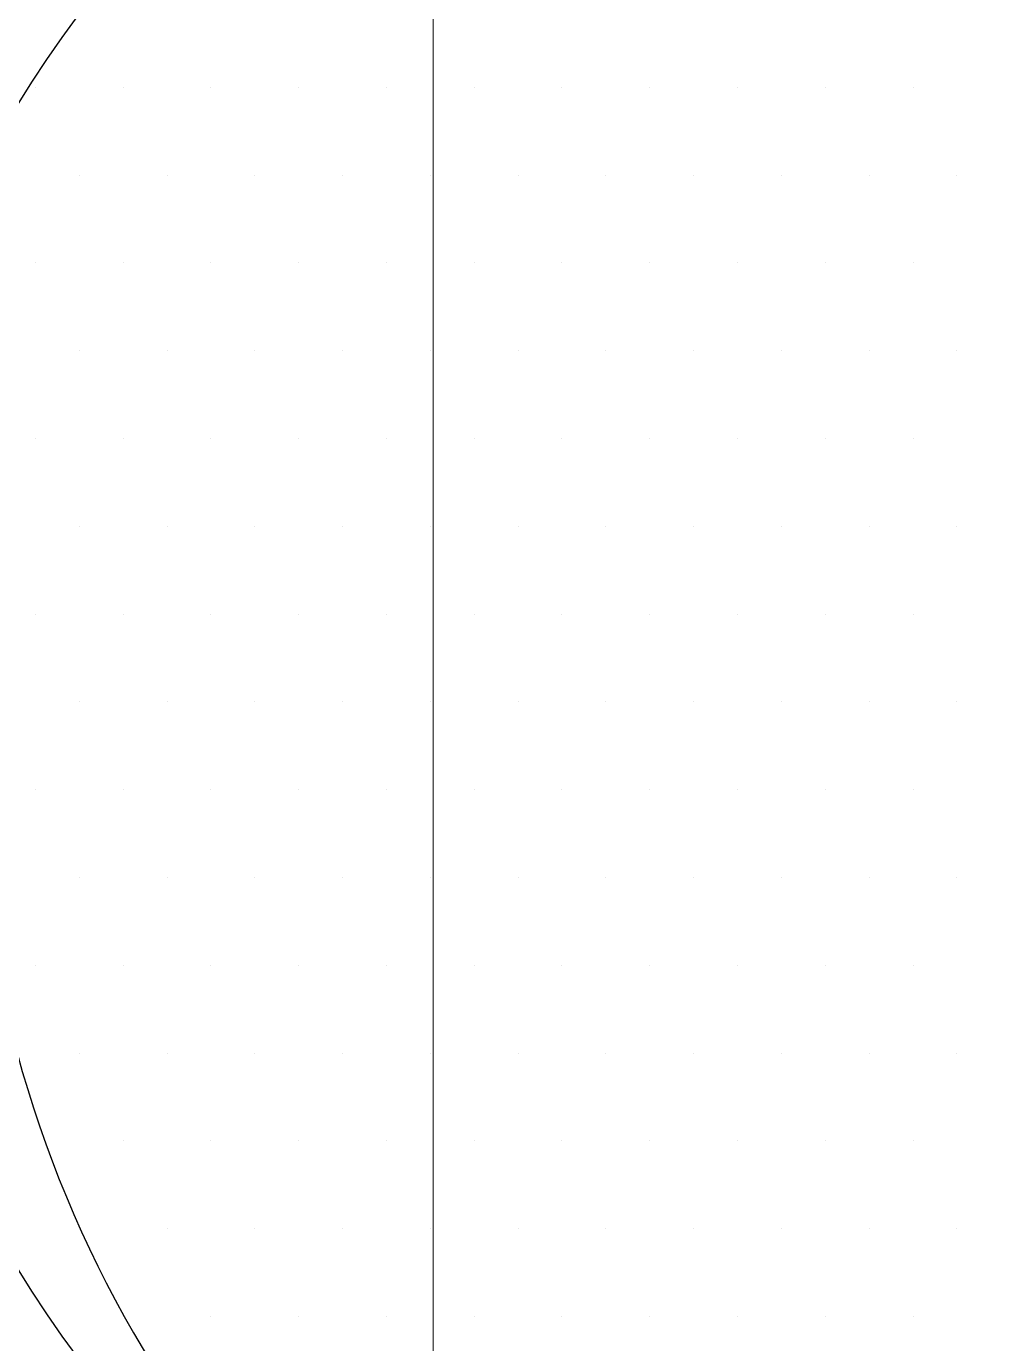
# Model space of a CAD drawing. Extents: x -1279 to 5791, y -3809 to 1769.
# Drawn here: x 1134.95 to 1149.75, y -2796.66 to -2776.41 of the extents above; entities that cross this region are included whole.
import ezdxf

# ---------------------------------------------------------------- set-up
doc = ezdxf.new("R2010")
doc.units = 0
doc.header["$MEASUREMENT"] = 0
for name, color, linetype, lineweight in [('.ATI-HATCH', 7, 'Continuous', 0), ('G-ANNO-TTLB', 7, 'Continuous', 0), ('Layer 12', 7, 'Continuous', 0), ('TYVEK', 7, 'Continuous', 0)]:
    doc.layers.add(name, color=color, linetype=linetype, lineweight=lineweight)

# ---------------------------------------------------------------- blocks, each defined once
blk = doc.blocks.new('Block_78')
at = {"layer": '.ATI-HATCH'}
blk.add_open_spline([(1134.185, -2787.494), (1134.185, -2793.927), (1137.618, -2799.871), (1143.19, -2803.085), (1143.19, -2803.085), (1183.332, -2826.243), (1183.332, -2826.243), (1183.332, -2826.243), (1183.336, -2810.406), (1183.336, -2810.406), (1183.336, -2810.406), (1152.184, -2792.434), (1152.184, -2792.434), (1152.184, -2792.434), (1152.184, -2770.574), (1152.184, -2770.574), (1152.184, -2770.574), (1134.185, -2760.183), (1134.185, -2760.183), (1134.185, -2760.183), (1134.185, -2787.494), (1134.185, -2787.494)], degree=3, knots=[0, 0, 0, 0, 1, 1, 1, 2, 2, 2, 3, 3, 3, 4, 4, 4, 5, 5, 5, 6, 6, 6, 7, 7, 7, 7], dxfattribs=at)
at = {"layer": '.ATI-HATCH', "color": 8, "lineweight": 0, "true_color": 0x808080}
for points in [[(1135.089, -2777.344), (1135.089, -2777.344), (1135.089, -2777.344), (1135.089, -2777.344)], [(1136.439, -2777.344), (1136.439, -2777.344), (1136.439, -2777.344), (1136.439, -2777.344)], [(1137.789, -2777.344), (1137.789, -2777.344), (1137.789, -2777.344), (1137.789, -2777.344)], [(1139.139, -2777.344), (1139.139, -2777.344), (1139.139, -2777.344), (1139.139, -2777.344)], [(1140.489, -2777.344), (1140.489, -2777.344), (1140.489, -2777.344), (1140.489, -2777.344)], [(1141.839, -2777.344), (1141.839, -2777.344), (1141.839, -2777.344), (1141.839, -2777.344)], [(1143.189, -2777.344), (1143.189, -2777.344), (1143.189, -2777.344), (1143.189, -2777.344)], [(1144.539, -2777.344), (1144.539, -2777.344), (1144.539, -2777.344), (1144.539, -2777.344)], [(1145.889, -2777.344), (1145.889, -2777.344), (1145.889, -2777.344), (1145.889, -2777.344)], [(1147.239, -2777.344), (1147.239, -2777.344), (1147.239, -2777.344), (1147.239, -2777.344)], [(1148.589, -2777.344), (1148.589, -2777.344), (1148.589, -2777.344), (1148.589, -2777.344)], [(1135.764, -2778.694), (1135.764, -2778.694), (1135.764, -2778.694), (1135.764, -2778.694)], [(1137.114, -2778.694), (1137.114, -2778.694), (1137.114, -2778.694), (1137.114, -2778.694)], [(1138.464, -2778.694), (1138.464, -2778.694), (1138.464, -2778.694), (1138.464, -2778.694)], [(1139.814, -2778.694), (1139.814, -2778.694), (1139.814, -2778.694), (1139.814, -2778.694)], [(1141.164, -2778.694), (1141.164, -2778.694), (1141.164, -2778.694), (1141.164, -2778.694)], [(1142.514, -2778.694), (1142.514, -2778.694), (1142.514, -2778.694), (1142.514, -2778.694)], [(1143.864, -2778.694), (1143.864, -2778.694), (1143.864, -2778.694), (1143.864, -2778.694)], [(1145.214, -2778.694), (1145.214, -2778.694), (1145.214, -2778.694), (1145.214, -2778.694)], [(1146.564, -2778.694), (1146.564, -2778.694), (1146.564, -2778.694), (1146.564, -2778.694)], [(1147.914, -2778.694), (1147.914, -2778.694), (1147.914, -2778.694), (1147.914, -2778.694)], [(1149.264, -2778.694), (1149.264, -2778.694), (1149.264, -2778.694), (1149.264, -2778.694)], [(1135.089, -2780.044), (1135.089, -2780.044), (1135.089, -2780.044), (1135.089, -2780.044)], [(1136.439, -2780.044), (1136.439, -2780.044), (1136.439, -2780.044), (1136.439, -2780.044)], [(1137.789, -2780.044), (1137.789, -2780.044), (1137.789, -2780.044), (1137.789, -2780.044)], [(1139.139, -2780.044), (1139.139, -2780.044), (1139.139, -2780.044), (1139.139, -2780.044)], [(1140.489, -2780.044), (1140.489, -2780.044), (1140.489, -2780.044), (1140.489, -2780.044)], [(1141.839, -2780.044), (1141.839, -2780.044), (1141.839, -2780.044), (1141.839, -2780.044)], [(1143.189, -2780.044), (1143.189, -2780.044), (1143.189, -2780.044), (1143.189, -2780.044)], [(1144.539, -2780.044), (1144.539, -2780.044), (1144.539, -2780.044), (1144.539, -2780.044)], [(1145.889, -2780.044), (1145.889, -2780.044), (1145.889, -2780.044), (1145.889, -2780.044)], [(1147.239, -2780.044), (1147.239, -2780.044), (1147.239, -2780.044), (1147.239, -2780.044)], [(1148.589, -2780.044), (1148.589, -2780.044), (1148.589, -2780.044), (1148.589, -2780.044)], [(1135.764, -2781.394), (1135.764, -2781.394), (1135.764, -2781.394), (1135.764, -2781.394)], [(1137.114, -2781.394), (1137.114, -2781.394), (1137.114, -2781.394), (1137.114, -2781.394)], [(1138.464, -2781.394), (1138.464, -2781.394), (1138.464, -2781.394), (1138.464, -2781.394)], [(1139.814, -2781.394), (1139.814, -2781.394), (1139.814, -2781.394), (1139.814, -2781.394)], [(1141.164, -2781.394), (1141.164, -2781.394), (1141.164, -2781.394), (1141.164, -2781.394)], [(1142.514, -2781.394), (1142.514, -2781.394), (1142.514, -2781.394), (1142.514, -2781.394)], [(1143.864, -2781.394), (1143.864, -2781.394), (1143.864, -2781.394), (1143.864, -2781.394)], [(1145.214, -2781.394), (1145.214, -2781.394), (1145.214, -2781.394), (1145.214, -2781.394)], [(1146.564, -2781.394), (1146.564, -2781.394), (1146.564, -2781.394), (1146.564, -2781.394)], [(1147.914, -2781.394), (1147.914, -2781.394), (1147.914, -2781.394), (1147.914, -2781.394)], [(1149.264, -2781.394), (1149.264, -2781.394), (1149.264, -2781.394), (1149.264, -2781.394)], [(1135.089, -2782.744), (1135.089, -2782.744), (1135.089, -2782.744), (1135.089, -2782.744)], [(1136.439, -2782.744), (1136.439, -2782.744), (1136.439, -2782.744), (1136.439, -2782.744)], [(1137.789, -2782.744), (1137.789, -2782.744), (1137.789, -2782.744), (1137.789, -2782.744)], [(1139.139, -2782.744), (1139.139, -2782.744), (1139.139, -2782.744), (1139.139, -2782.744)], [(1140.489, -2782.744), (1140.489, -2782.744), (1140.489, -2782.744), (1140.489, -2782.744)], [(1141.839, -2782.744), (1141.839, -2782.744), (1141.839, -2782.744), (1141.839, -2782.744)], [(1143.189, -2782.744), (1143.189, -2782.744), (1143.189, -2782.744), (1143.189, -2782.744)], [(1144.539, -2782.744), (1144.539, -2782.744), (1144.539, -2782.744), (1144.539, -2782.744)], [(1145.889, -2782.744), (1145.889, -2782.744), (1145.889, -2782.744), (1145.889, -2782.744)], [(1147.239, -2782.744), (1147.239, -2782.744), (1147.239, -2782.744), (1147.239, -2782.744)], [(1148.589, -2782.744), (1148.589, -2782.744), (1148.589, -2782.744), (1148.589, -2782.744)], [(1135.764, -2784.094), (1135.764, -2784.094), (1135.764, -2784.094), (1135.764, -2784.094)], [(1137.114, -2784.094), (1137.114, -2784.094), (1137.114, -2784.094), (1137.114, -2784.094)], [(1138.464, -2784.094), (1138.464, -2784.094), (1138.464, -2784.094), (1138.464, -2784.094)], [(1139.814, -2784.094), (1139.814, -2784.094), (1139.814, -2784.094), (1139.814, -2784.094)], [(1141.164, -2784.094), (1141.164, -2784.094), (1141.164, -2784.094), (1141.164, -2784.094)], [(1142.514, -2784.094), (1142.514, -2784.094), (1142.514, -2784.094), (1142.514, -2784.094)], [(1143.864, -2784.094), (1143.864, -2784.094), (1143.864, -2784.094), (1143.864, -2784.094)], [(1145.214, -2784.094), (1145.214, -2784.094), (1145.214, -2784.094), (1145.214, -2784.094)], [(1146.564, -2784.094), (1146.564, -2784.094), (1146.564, -2784.094), (1146.564, -2784.094)], [(1147.914, -2784.094), (1147.914, -2784.094), (1147.914, -2784.094), (1147.914, -2784.094)], [(1149.264, -2784.094), (1149.264, -2784.094), (1149.264, -2784.094), (1149.264, -2784.094)], [(1135.089, -2785.444), (1135.089, -2785.444), (1135.089, -2785.444), (1135.089, -2785.444)], [(1136.439, -2785.444), (1136.439, -2785.444), (1136.439, -2785.444), (1136.439, -2785.444)], [(1137.789, -2785.444), (1137.789, -2785.444), (1137.789, -2785.444), (1137.789, -2785.444)], [(1139.139, -2785.444), (1139.139, -2785.444), (1139.139, -2785.444), (1139.139, -2785.444)], [(1140.489, -2785.444), (1140.489, -2785.444), (1140.489, -2785.444), (1140.489, -2785.444)], [(1141.839, -2785.444), (1141.839, -2785.444), (1141.839, -2785.444), (1141.839, -2785.444)], [(1143.189, -2785.444), (1143.189, -2785.444), (1143.189, -2785.444), (1143.189, -2785.444)], [(1144.539, -2785.444), (1144.539, -2785.444), (1144.539, -2785.444), (1144.539, -2785.444)], [(1145.889, -2785.444), (1145.889, -2785.444), (1145.889, -2785.444), (1145.889, -2785.444)], [(1147.239, -2785.444), (1147.239, -2785.444), (1147.239, -2785.444), (1147.239, -2785.444)], [(1148.589, -2785.444), (1148.589, -2785.444), (1148.589, -2785.444), (1148.589, -2785.444)], [(1135.764, -2786.794), (1135.764, -2786.794), (1135.764, -2786.794), (1135.764, -2786.794)], [(1137.114, -2786.794), (1137.114, -2786.794), (1137.114, -2786.794), (1137.114, -2786.794)], [(1138.464, -2786.794), (1138.464, -2786.794), (1138.464, -2786.794), (1138.464, -2786.794)], [(1139.814, -2786.794), (1139.814, -2786.794), (1139.814, -2786.794), (1139.814, -2786.794)], [(1141.164, -2786.794), (1141.164, -2786.794), (1141.164, -2786.794), (1141.164, -2786.794)], [(1142.514, -2786.794), (1142.514, -2786.794), (1142.514, -2786.794), (1142.514, -2786.794)], [(1143.864, -2786.794), (1143.864, -2786.794), (1143.864, -2786.794), (1143.864, -2786.794)], [(1145.214, -2786.794), (1145.214, -2786.794), (1145.214, -2786.794), (1145.214, -2786.794)], [(1146.564, -2786.794), (1146.564, -2786.794), (1146.564, -2786.794), (1146.564, -2786.794)], [(1147.914, -2786.794), (1147.914, -2786.794), (1147.914, -2786.794), (1147.914, -2786.794)], [(1149.264, -2786.794), (1149.264, -2786.794), (1149.264, -2786.794), (1149.264, -2786.794)], [(1135.089, -2788.144), (1135.089, -2788.144), (1135.089, -2788.144), (1135.089, -2788.144)], [(1136.439, -2788.144), (1136.439, -2788.144), (1136.439, -2788.144), (1136.439, -2788.144)], [(1137.789, -2788.144), (1137.789, -2788.144), (1137.789, -2788.144), (1137.789, -2788.144)], [(1139.139, -2788.144), (1139.139, -2788.144), (1139.139, -2788.144), (1139.139, -2788.144)], [(1140.489, -2788.144), (1140.489, -2788.144), (1140.489, -2788.144), (1140.489, -2788.144)], [(1141.839, -2788.144), (1141.839, -2788.144), (1141.839, -2788.144), (1141.839, -2788.144)], [(1143.189, -2788.144), (1143.189, -2788.144), (1143.189, -2788.144), (1143.189, -2788.144)], [(1144.539, -2788.144), (1144.539, -2788.144), (1144.539, -2788.144), (1144.539, -2788.144)], [(1145.889, -2788.144), (1145.889, -2788.144), (1145.889, -2788.144), (1145.889, -2788.144)], [(1147.239, -2788.144), (1147.239, -2788.144), (1147.239, -2788.144), (1147.239, -2788.144)], [(1148.589, -2788.144), (1148.589, -2788.144), (1148.589, -2788.144), (1148.589, -2788.144)], [(1135.764, -2789.494), (1135.764, -2789.494), (1135.764, -2789.494), (1135.764, -2789.494)], [(1137.114, -2789.494), (1137.114, -2789.494), (1137.114, -2789.494), (1137.114, -2789.494)], [(1138.464, -2789.494), (1138.464, -2789.494), (1138.464, -2789.494), (1138.464, -2789.494)], [(1139.814, -2789.494), (1139.814, -2789.494), (1139.814, -2789.494), (1139.814, -2789.494)], [(1141.164, -2789.494), (1141.164, -2789.494), (1141.164, -2789.494), (1141.164, -2789.494)], [(1142.514, -2789.494), (1142.514, -2789.494), (1142.514, -2789.494), (1142.514, -2789.494)], [(1143.864, -2789.494), (1143.864, -2789.494), (1143.864, -2789.494), (1143.864, -2789.494)], [(1145.214, -2789.494), (1145.214, -2789.494), (1145.214, -2789.494), (1145.214, -2789.494)], [(1146.564, -2789.494), (1146.564, -2789.494), (1146.564, -2789.494), (1146.564, -2789.494)], [(1147.914, -2789.494), (1147.914, -2789.494), (1147.914, -2789.494), (1147.914, -2789.494)], [(1149.264, -2789.494), (1149.264, -2789.494), (1149.264, -2789.494), (1149.264, -2789.494)], [(1135.089, -2790.844), (1135.089, -2790.844), (1135.089, -2790.844), (1135.089, -2790.844)], [(1136.439, -2790.844), (1136.439, -2790.844), (1136.439, -2790.844), (1136.439, -2790.844)], [(1137.789, -2790.844), (1137.789, -2790.844), (1137.789, -2790.844), (1137.789, -2790.844)], [(1139.139, -2790.844), (1139.139, -2790.844), (1139.139, -2790.844), (1139.139, -2790.844)], [(1140.489, -2790.844), (1140.489, -2790.844), (1140.489, -2790.844), (1140.489, -2790.844)], [(1141.839, -2790.844), (1141.839, -2790.844), (1141.839, -2790.844), (1141.839, -2790.844)], [(1143.189, -2790.844), (1143.189, -2790.844), (1143.189, -2790.844), (1143.189, -2790.844)], [(1144.539, -2790.844), (1144.539, -2790.844), (1144.539, -2790.844), (1144.539, -2790.844)], [(1145.889, -2790.844), (1145.889, -2790.844), (1145.889, -2790.844), (1145.889, -2790.844)], [(1147.239, -2790.844), (1147.239, -2790.844), (1147.239, -2790.844), (1147.239, -2790.844)], [(1148.589, -2790.844), (1148.589, -2790.844), (1148.589, -2790.844), (1148.589, -2790.844)], [(1135.764, -2792.194), (1135.764, -2792.194), (1135.764, -2792.194), (1135.764, -2792.194)], [(1137.114, -2792.194), (1137.114, -2792.194), (1137.114, -2792.194), (1137.114, -2792.194)], [(1138.464, -2792.194), (1138.464, -2792.194), (1138.464, -2792.194), (1138.464, -2792.194)], [(1139.814, -2792.194), (1139.814, -2792.194), (1139.814, -2792.194), (1139.814, -2792.194)], [(1141.164, -2792.194), (1141.164, -2792.194), (1141.164, -2792.194), (1141.164, -2792.194)], [(1142.514, -2792.194), (1142.514, -2792.194), (1142.514, -2792.194), (1142.514, -2792.194)], [(1143.864, -2792.194), (1143.864, -2792.194), (1143.864, -2792.194), (1143.864, -2792.194)], [(1145.214, -2792.194), (1145.214, -2792.194), (1145.214, -2792.194), (1145.214, -2792.194)], [(1146.564, -2792.194), (1146.564, -2792.194), (1146.564, -2792.194), (1146.564, -2792.194)], [(1147.914, -2792.194), (1147.914, -2792.194), (1147.914, -2792.194), (1147.914, -2792.194)], [(1149.264, -2792.194), (1149.264, -2792.194), (1149.264, -2792.194), (1149.264, -2792.194)], [(1136.439, -2793.544), (1136.439, -2793.544), (1136.439, -2793.544), (1136.439, -2793.544)], [(1137.789, -2793.544), (1137.789, -2793.544), (1137.789, -2793.544), (1137.789, -2793.544)], [(1139.139, -2793.544), (1139.139, -2793.544), (1139.139, -2793.544), (1139.139, -2793.544)], [(1140.489, -2793.544), (1140.489, -2793.544), (1140.489, -2793.544), (1140.489, -2793.544)], [(1141.839, -2793.544), (1141.839, -2793.544), (1141.839, -2793.544), (1141.839, -2793.544)], [(1143.189, -2793.544), (1143.189, -2793.544), (1143.189, -2793.544), (1143.189, -2793.544)], [(1144.539, -2793.544), (1144.539, -2793.544), (1144.539, -2793.544), (1144.539, -2793.544)], [(1145.889, -2793.544), (1145.889, -2793.544), (1145.889, -2793.544), (1145.889, -2793.544)], [(1147.239, -2793.544), (1147.239, -2793.544), (1147.239, -2793.544), (1147.239, -2793.544)], [(1148.589, -2793.544), (1148.589, -2793.544), (1148.589, -2793.544), (1148.589, -2793.544)], [(1137.114, -2794.894), (1137.114, -2794.894), (1137.114, -2794.894), (1137.114, -2794.894)], [(1138.464, -2794.894), (1138.464, -2794.894), (1138.464, -2794.894), (1138.464, -2794.894)], [(1139.814, -2794.894), (1139.814, -2794.894), (1139.814, -2794.894), (1139.814, -2794.894)], [(1141.164, -2794.894), (1141.164, -2794.894), (1141.164, -2794.894), (1141.164, -2794.894)], [(1142.514, -2794.894), (1142.514, -2794.894), (1142.514, -2794.894), (1142.514, -2794.894)], [(1143.864, -2794.894), (1143.864, -2794.894), (1143.864, -2794.894), (1143.864, -2794.894)], [(1145.214, -2794.894), (1145.214, -2794.894), (1145.214, -2794.894), (1145.214, -2794.894)], [(1146.564, -2794.894), (1146.564, -2794.894), (1146.564, -2794.894), (1146.564, -2794.894)], [(1147.914, -2794.894), (1147.914, -2794.894), (1147.914, -2794.894), (1147.914, -2794.894)], [(1149.264, -2794.894), (1149.264, -2794.894), (1149.264, -2794.894), (1149.264, -2794.894)], [(1137.789, -2796.244), (1137.789, -2796.244), (1137.789, -2796.244), (1137.789, -2796.244)], [(1139.139, -2796.244), (1139.139, -2796.244), (1139.139, -2796.244), (1139.139, -2796.244)], [(1140.489, -2796.244), (1140.489, -2796.244), (1140.489, -2796.244), (1140.489, -2796.244)], [(1141.839, -2796.244), (1141.839, -2796.244), (1141.839, -2796.244), (1141.839, -2796.244)], [(1143.189, -2796.244), (1143.189, -2796.244), (1143.189, -2796.244), (1143.189, -2796.244)], [(1144.539, -2796.244), (1144.539, -2796.244), (1144.539, -2796.244), (1144.539, -2796.244)], [(1145.889, -2796.244), (1145.889, -2796.244), (1145.889, -2796.244), (1145.889, -2796.244)], [(1147.239, -2796.244), (1147.239, -2796.244), (1147.239, -2796.244), (1147.239, -2796.244)], [(1148.589, -2796.244), (1148.589, -2796.244), (1148.589, -2796.244), (1148.589, -2796.244)]]:
    blk.add_open_spline(points, degree=3, dxfattribs=at)
blk = doc.blocks.new('Block_326')
at = {"layer": 'Layer 12'}
blk.add_lwpolyline([(1183.351, -2800.584), (1141.208, -2800.584), (1141.208, -2712.945), (1183.351, -2712.945)], close=True, dxfattribs=at)
blk = doc.blocks.new('Block_325')
at = {"layer": 'Layer 12'}
blk.add_lwpolyline([(1183.351, -2800.584), (1141.208, -2800.584), (1141.208, -2712.945), (1183.351, -2712.945)], close=True, dxfattribs=at)
blk.add_blockref('Block_326', (0, 0), dxfattribs=at)

msp = doc.modelspace()

# ---------------------------------------------------------------- hatches: boundary and pattern name
at = {"layer": 'G-ANNO-TTLB', "true_color": 0xff00ff, "transparency": 33554687}
h = msp.add_hatch(color=6, dxfattribs=at)
edge = h.paths.add_edge_path()
edge.add_spline(control_points=[(1773.018, -3692.604), (1773.018, -3692.604), (-1156.5, -3692.604), (-1156.5, -3692.604), (-1156.5, -3692.604), (-1156.5, -1235.604), (-1156.5, -1235.604), (-1156.5, -1235.604), (1773.018, -1235.604), (1773.018, -1235.604), (1773.018, -1235.604), (1773.018, -3692.604), (1773.018, -3692.604)], knot_values=[0, 0, 0, 0, 1, 1, 1, 2, 2, 2, 3, 3, 3, 4, 4, 4, 4], degree=3, periodic=0)
edge = h.paths.add_edge_path()
edge.add_spline(control_points=[(-1147.5, -1244.604), (-1147.5, -1244.604), (-1147.5, -3683.604), (-1147.5, -3683.604), (-1147.5, -3683.604), (1764.018, -3683.604), (1764.018, -3683.604), (1764.018, -3683.604), (1764.018, -1244.604), (1764.018, -1244.604), (1764.018, -1244.604), (-1147.5, -1244.604), (-1147.5, -1244.604)], knot_values=[0, 0, 0, 0, 1, 1, 1, 2, 2, 2, 3, 3, 3, 4, 4, 4, 4], degree=3, periodic=0)
edge.add_line((-1147.5, -1244.604), (-1147.5, -1244.604))

# ---------------------------------------------------------------- linework, layer by layer
at = {"layer": 'G-ANNO-TTLB'}
for points in [[(1773.018, -3692.604), (1773.018, -3692.604), (-1156.5, -3692.604), (-1156.5, -3692.604), (-1156.5, -3692.604), (-1156.5, -1235.604), (-1156.5, -1235.604), (-1156.5, -1235.604), (1773.018, -1235.604), (1773.018, -1235.604), (1773.018, -1235.604), (1773.018, -3692.604), (1773.018, -3692.604)], [(-1147.5, -1244.604), (-1147.5, -1244.604), (-1147.5, -3683.604), (-1147.5, -3683.604), (-1147.5, -3683.604), (1764.018, -3683.604), (1764.018, -3683.604), (1764.018, -3683.604), (1764.018, -1244.604), (1764.018, -1244.604), (1764.018, -1244.604), (-1147.5, -1244.604), (-1147.5, -1244.604)]]:
    msp.add_open_spline(points, degree=3, knots=[0, 0, 0, 0, 1, 1, 1, 2, 2, 2, 3, 3, 3, 4, 4, 4, 4], dxfattribs=at)
at = {"layer": 'TYVEK', "color": 18, "lineweight": 25, "true_color": 0x000000}
msp.add_circle((1149.567, -2786.56), 17.248, dxfattribs=at)
at = {"layer": 'TYVEK', "color": 4, "lineweight": 25, "true_color": 0x00ffff}
msp.add_open_spline([(1134.185, -2787.494), (1134.185, -2793.927), (1137.618, -2799.871), (1143.19, -2803.085)], degree=3, dxfattribs=at)

# ---------------------------------------------------------------- block references
at = {"layer": '.ATI-HATCH'}
msp.add_blockref('Block_78', (0, 0), dxfattribs=at)
at = {"layer": 'Layer 12'}
msp.add_blockref('Block_325', (0, 0), dxfattribs=at)

doc.saveas('drawing.dxf')
